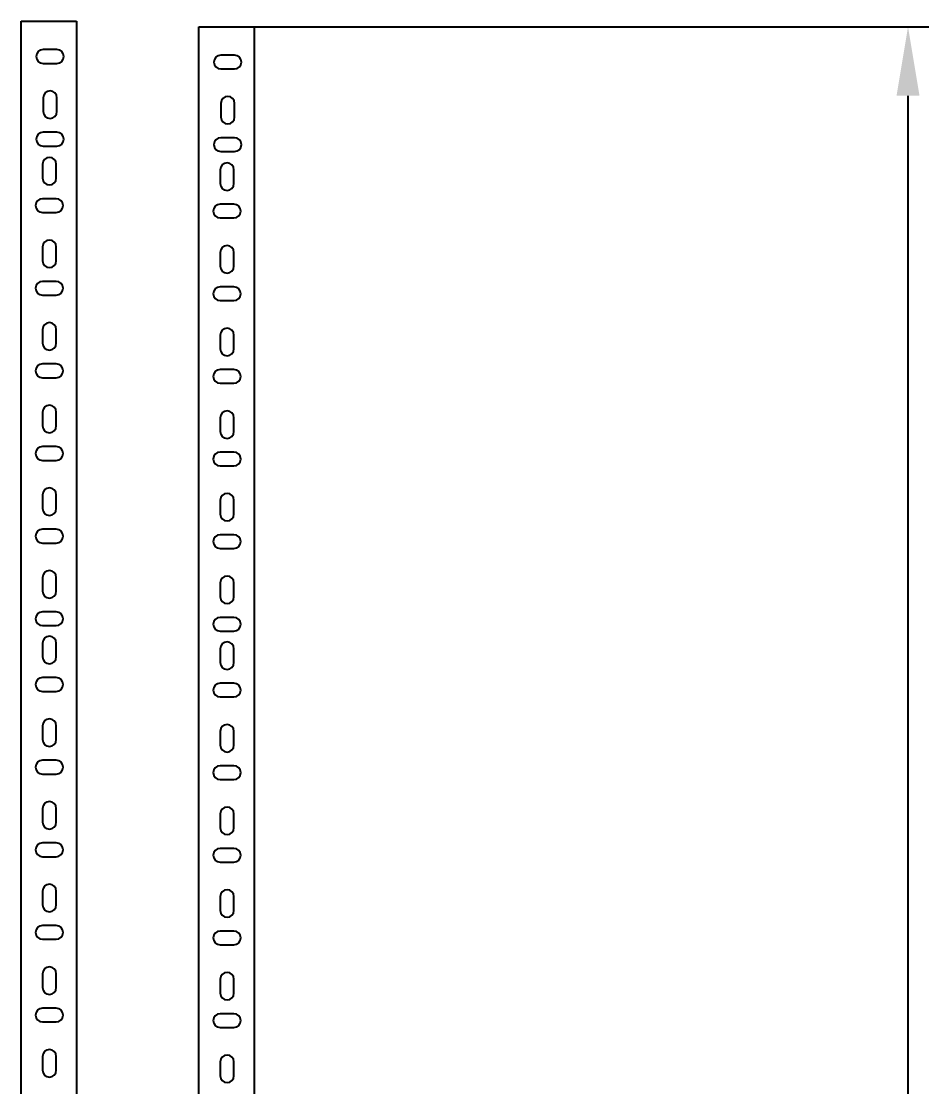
# Model space of a CAD drawing. Header units: millimetres. Extents: x 6614975 to 6624097, y 8742145 to 8746891.
# Drawn here: x 6615652.5 to 6615718.4, y 8746139.1 to 8746216.4 of the extents above; entities that cross this region are included whole.
import ezdxf

# ---------------------------------------------------------------- set-up
doc = ezdxf.new("R2010")
doc.units = ezdxf.units.MM
doc.styles.get("Standard").update_dxf_attribs({"font": 'arial.ttf'})
doc.dimstyles.new('ISO-25', dxfattribs={"dimtxt": 8, "dimasz": 5, "dimexe": 1.5, "dimexo": 0.625, "dimtad": 1, "dimtxsty": 'Standard', "dimcen": 2.5, "dimclrd": 1, "dimclre": 1, "dimclrt": 143, "dimadec": 0, "dimazin": 0, "dimtfac": 1, "dimtmove": 0, "dimatfit": 3, "dimfxl": 1, "dimarcsym": 0})

# ---------------------------------------------------------------- blocks, each defined once
blk = doc.blocks.new('*D255')
at = {"color": 1, "lineweight": -2, "transparency": 16777216}
for p, q in [((6615665.984, 8746216.014), (6615718.356, 8746216.014)), ((6615665.984, 8745916.014), (6615718.356, 8745916.014))]:
    blk.add_line(p, q, dxfattribs=at)
at = {"color": 1, "linetype": 'Continuous', "lineweight": -2, "transparency": 16777216}
blk.add_line((6615716.856, 8745921.014), (6615716.856, 8746211.014), dxfattribs=at)
at = {"color": 1, "transparency": 16777216}
for points in [[(6615716.023, 8746211.014), (6615717.689, 8746211.014), (6615716.856, 8746216.014)], [(6615716.023, 8745921.014), (6615717.689, 8745921.014), (6615716.856, 8745916.014)]]:
    blk.add_solid(points, dxfattribs=at)
at = {"layer": 'Defpoints', "color": 0, "transparency": 16777216}
for p in [(6615665.359, 8746216.014), (6615716.856, 8746216.014), (6615665.359, 8745916.014)]:
    blk.add_point(p, dxfattribs=at)
at = {"color": 143, "transparency": 16777216, "insert": (6615712.144, 8746066.014), "char_height": 8, "attachment_point": 5, "rotation": 90}
blk.add_mtext('300', dxfattribs=at)

msp = doc.modelspace()

# ---------------------------------------------------------------- linework, layer by layer
at = {"color": 7, "true_color": 0xffffff}
for p, q in [((6615652.456, 8745916.414), (6615652.456, 8746216.414)), ((6615652.456, 8746216.414), (6615656.456, 8746216.414)), ((6615656.456, 8746216.414), (6615656.456, 8745916.414)), ((6615656.456, 8746216.414), (6615656.456, 8745916.414)), ((6615656.456, 8746216.414), (6615656.456, 8745916.414)), ((6615656.456, 8746216.414), (6615656.456, 8745916.414)), ((6615656.456, 8746216.414), (6615656.456, 8745916.414)), ((6615656.456, 8746216.414), (6615656.456, 8745916.414)), ((6615665.359, 8745916.014), (6615665.359, 8746216.014)), ((6615665.359, 8746216.014), (6615669.359, 8746216.014)), ((6615669.359, 8746216.014), (6615669.359, 8745916.014)), ((6615669.359, 8746216.014), (6615669.359, 8745916.014)), ((6615669.359, 8746216.014), (6615669.359, 8745916.014)), ((6615669.359, 8746216.014), (6615669.359, 8745916.014)), ((6615669.359, 8746216.014), (6615669.359, 8745916.014)), ((6615669.359, 8746216.014), (6615669.359, 8745916.014))]:
    msp.add_line(p, q, dxfattribs=at)
for points in [[(6615654.046, 8746214.358, 1), (6615654.046, 8746213.358), (6615655.046, 8746213.358, 1), (6615655.046, 8746214.358)], [(6615654.046, 8746214.358, 1), (6615654.046, 8746213.358), (6615655.046, 8746213.358, 1), (6615655.046, 8746214.358)], [(6615654.046, 8746214.358, 1), (6615654.046, 8746213.358), (6615655.046, 8746213.358, 1), (6615655.046, 8746214.358)], [(6615654.046, 8746214.358, 1), (6615654.046, 8746213.358), (6615655.046, 8746213.358, 1), (6615655.046, 8746214.358)], [(6615654.046, 8746214.358, 1), (6615654.046, 8746213.358), (6615655.046, 8746213.358, 1), (6615655.046, 8746214.358)], [(6615654.046, 8746214.358, 1), (6615654.046, 8746213.358), (6615655.046, 8746213.358, 1), (6615655.046, 8746214.358)], [(6615666.949, 8746213.958, 1), (6615666.949, 8746212.958), (6615667.949, 8746212.958, 1), (6615667.949, 8746213.958)], [(6615666.949, 8746213.958, 1), (6615666.949, 8746212.958), (6615667.949, 8746212.958, 1), (6615667.949, 8746213.958)], [(6615666.949, 8746213.958, 1), (6615666.949, 8746212.958), (6615667.949, 8746212.958, 1), (6615667.949, 8746213.958)], [(6615666.949, 8746213.958, 1), (6615666.949, 8746212.958), (6615667.949, 8746212.958, 1), (6615667.949, 8746213.958)], [(6615666.949, 8746213.958, 1), (6615666.949, 8746212.958), (6615667.949, 8746212.958, 1), (6615667.949, 8746213.958)], [(6615666.949, 8746213.958, 1), (6615666.949, 8746212.958), (6615667.949, 8746212.958, 1), (6615667.949, 8746213.958)], [(6615654.046, 8746209.858, 1), (6615655.046, 8746209.858), (6615655.046, 8746210.858, 1), (6615654.046, 8746210.858)], [(6615654.046, 8746209.858, 1), (6615655.046, 8746209.858), (6615655.046, 8746210.858, 1), (6615654.046, 8746210.858)], [(6615654.046, 8746209.858, 1), (6615655.046, 8746209.858), (6615655.046, 8746210.858, 1), (6615654.046, 8746210.858)], [(6615654.046, 8746209.858, 1), (6615655.046, 8746209.858), (6615655.046, 8746210.858, 1), (6615654.046, 8746210.858)], [(6615654.046, 8746209.858, 1), (6615655.046, 8746209.858), (6615655.046, 8746210.858, 1), (6615654.046, 8746210.858)], [(6615654.046, 8746209.858, 1), (6615655.046, 8746209.858), (6615655.046, 8746210.858, 1), (6615654.046, 8746210.858)], [(6615666.949, 8746209.458, 1), (6615667.949, 8746209.458), (6615667.949, 8746210.458, 1), (6615666.949, 8746210.458)], [(6615666.949, 8746209.458, 1), (6615667.949, 8746209.458), (6615667.949, 8746210.458, 1), (6615666.949, 8746210.458)], [(6615666.949, 8746209.458, 1), (6615667.949, 8746209.458), (6615667.949, 8746210.458, 1), (6615666.949, 8746210.458)], [(6615666.949, 8746209.458, 1), (6615667.949, 8746209.458), (6615667.949, 8746210.458, 1), (6615666.949, 8746210.458)], [(6615666.949, 8746209.458, 1), (6615667.949, 8746209.458), (6615667.949, 8746210.458, 1), (6615666.949, 8746210.458)], [(6615666.949, 8746209.458, 1), (6615667.949, 8746209.458), (6615667.949, 8746210.458, 1), (6615666.949, 8746210.458)], [(6615654.046, 8746208.358, 1), (6615654.046, 8746207.358), (6615655.046, 8746207.358, 1), (6615655.046, 8746208.358)], [(6615654.046, 8746208.358, 1), (6615654.046, 8746207.358), (6615655.046, 8746207.358, 1), (6615655.046, 8746208.358)], [(6615654.046, 8746208.358, 1), (6615654.046, 8746207.358), (6615655.046, 8746207.358, 1), (6615655.046, 8746208.358)], [(6615654.046, 8746208.358, 1), (6615654.046, 8746207.358), (6615655.046, 8746207.358, 1), (6615655.046, 8746208.358)], [(6615654.046, 8746208.358, 1), (6615654.046, 8746207.358), (6615655.046, 8746207.358, 1), (6615655.046, 8746208.358)], [(6615654.046, 8746208.358, 1), (6615654.046, 8746207.358), (6615655.046, 8746207.358, 1), (6615655.046, 8746208.358)], [(6615666.949, 8746207.958, 1), (6615666.949, 8746206.958), (6615667.949, 8746206.958, 1), (6615667.949, 8746207.958)], [(6615666.949, 8746207.958, 1), (6615666.949, 8746206.958), (6615667.949, 8746206.958, 1), (6615667.949, 8746207.958)], [(6615666.949, 8746207.958, 1), (6615666.949, 8746206.958), (6615667.949, 8746206.958, 1), (6615667.949, 8746207.958)], [(6615666.949, 8746207.958, 1), (6615666.949, 8746206.958), (6615667.949, 8746206.958, 1), (6615667.949, 8746207.958)], [(6615666.949, 8746207.958, 1), (6615666.949, 8746206.958), (6615667.949, 8746206.958, 1), (6615667.949, 8746207.958)], [(6615666.949, 8746207.958, 1), (6615666.949, 8746206.958), (6615667.949, 8746206.958, 1), (6615667.949, 8746207.958)], [(6615653.993, 8746205.034, 1), (6615654.993, 8746205.034), (6615654.993, 8746206.034, 1), (6615653.993, 8746206.034)], [(6615653.993, 8746205.034, 1), (6615654.993, 8746205.034), (6615654.993, 8746206.034, 1), (6615653.993, 8746206.034)], [(6615653.993, 8746205.034, 1), (6615654.993, 8746205.034), (6615654.993, 8746206.034, 1), (6615653.993, 8746206.034)], [(6615653.993, 8746205.034, 1), (6615654.993, 8746205.034), (6615654.993, 8746206.034, 1), (6615653.993, 8746206.034)], [(6615653.993, 8746205.034, 1), (6615654.993, 8746205.034), (6615654.993, 8746206.034, 1), (6615653.993, 8746206.034)], [(6615653.993, 8746205.034, 1), (6615654.993, 8746205.034), (6615654.993, 8746206.034, 1), (6615653.993, 8746206.034)], [(6615666.896, 8746204.634, 1), (6615667.896, 8746204.634), (6615667.896, 8746205.634, 1), (6615666.896, 8746205.634)], [(6615666.896, 8746204.634, 1), (6615667.896, 8746204.634), (6615667.896, 8746205.634, 1), (6615666.896, 8746205.634)], [(6615666.896, 8746204.634, 1), (6615667.896, 8746204.634), (6615667.896, 8746205.634, 1), (6615666.896, 8746205.634)], [(6615666.896, 8746204.634, 1), (6615667.896, 8746204.634), (6615667.896, 8746205.634, 1), (6615666.896, 8746205.634)], [(6615666.896, 8746204.634, 1), (6615667.896, 8746204.634), (6615667.896, 8746205.634, 1), (6615666.896, 8746205.634)], [(6615666.896, 8746204.634, 1), (6615667.896, 8746204.634), (6615667.896, 8746205.634, 1), (6615666.896, 8746205.634)], [(6615653.993, 8746203.534, 1), (6615653.993, 8746202.534), (6615654.993, 8746202.534, 1), (6615654.993, 8746203.534)], [(6615653.993, 8746203.534, 1), (6615653.993, 8746202.534), (6615654.993, 8746202.534, 1), (6615654.993, 8746203.534)], [(6615653.993, 8746203.534, 1), (6615653.993, 8746202.534), (6615654.993, 8746202.534, 1), (6615654.993, 8746203.534)], [(6615653.993, 8746203.534, 1), (6615653.993, 8746202.534), (6615654.993, 8746202.534, 1), (6615654.993, 8746203.534)], [(6615653.993, 8746203.534, 1), (6615653.993, 8746202.534), (6615654.993, 8746202.534, 1), (6615654.993, 8746203.534)], [(6615653.993, 8746203.534, 1), (6615653.993, 8746202.534), (6615654.993, 8746202.534, 1), (6615654.993, 8746203.534)], [(6615666.896, 8746203.134, 1), (6615666.896, 8746202.134), (6615667.896, 8746202.134, 1), (6615667.896, 8746203.134)], [(6615666.896, 8746203.134, 1), (6615666.896, 8746202.134), (6615667.896, 8746202.134, 1), (6615667.896, 8746203.134)], [(6615666.896, 8746203.134, 1), (6615666.896, 8746202.134), (6615667.896, 8746202.134, 1), (6615667.896, 8746203.134)], [(6615666.896, 8746203.134, 1), (6615666.896, 8746202.134), (6615667.896, 8746202.134, 1), (6615667.896, 8746203.134)], [(6615666.896, 8746203.134, 1), (6615666.896, 8746202.134), (6615667.896, 8746202.134, 1), (6615667.896, 8746203.134)], [(6615666.896, 8746203.134, 1), (6615666.896, 8746202.134), (6615667.896, 8746202.134, 1), (6615667.896, 8746203.134)], [(6615653.993, 8746199.034, 1), (6615654.993, 8746199.034), (6615654.993, 8746200.034, 1), (6615653.993, 8746200.034)], [(6615653.993, 8746199.034, 1), (6615654.993, 8746199.034), (6615654.993, 8746200.034, 1), (6615653.993, 8746200.034)], [(6615653.993, 8746199.034, 1), (6615654.993, 8746199.034), (6615654.993, 8746200.034, 1), (6615653.993, 8746200.034)], [(6615653.993, 8746199.034, 1), (6615654.993, 8746199.034), (6615654.993, 8746200.034, 1), (6615653.993, 8746200.034)], [(6615653.993, 8746199.034, 1), (6615654.993, 8746199.034), (6615654.993, 8746200.034, 1), (6615653.993, 8746200.034)], [(6615653.993, 8746199.034, 1), (6615654.993, 8746199.034), (6615654.993, 8746200.034, 1), (6615653.993, 8746200.034)], [(6615666.896, 8746198.634, 1), (6615667.896, 8746198.634), (6615667.896, 8746199.634, 1), (6615666.896, 8746199.634)], [(6615666.896, 8746198.634, 1), (6615667.896, 8746198.634), (6615667.896, 8746199.634, 1), (6615666.896, 8746199.634)], [(6615666.896, 8746198.634, 1), (6615667.896, 8746198.634), (6615667.896, 8746199.634, 1), (6615666.896, 8746199.634)], [(6615666.896, 8746198.634, 1), (6615667.896, 8746198.634), (6615667.896, 8746199.634, 1), (6615666.896, 8746199.634)], [(6615666.896, 8746198.634, 1), (6615667.896, 8746198.634), (6615667.896, 8746199.634, 1), (6615666.896, 8746199.634)], [(6615666.896, 8746198.634, 1), (6615667.896, 8746198.634), (6615667.896, 8746199.634, 1), (6615666.896, 8746199.634)], [(6615653.993, 8746197.534, 1), (6615653.993, 8746196.534), (6615654.993, 8746196.534, 1), (6615654.993, 8746197.534)], [(6615653.993, 8746197.534, 1), (6615653.993, 8746196.534), (6615654.993, 8746196.534, 1), (6615654.993, 8746197.534)], [(6615653.993, 8746197.534, 1), (6615653.993, 8746196.534), (6615654.993, 8746196.534, 1), (6615654.993, 8746197.534)], [(6615653.993, 8746197.534, 1), (6615653.993, 8746196.534), (6615654.993, 8746196.534, 1), (6615654.993, 8746197.534)], [(6615653.993, 8746197.534, 1), (6615653.993, 8746196.534), (6615654.993, 8746196.534, 1), (6615654.993, 8746197.534)], [(6615653.993, 8746197.534, 1), (6615653.993, 8746196.534), (6615654.993, 8746196.534, 1), (6615654.993, 8746197.534)], [(6615666.896, 8746197.134, 1), (6615666.896, 8746196.134), (6615667.896, 8746196.134, 1), (6615667.896, 8746197.134)], [(6615666.896, 8746197.134, 1), (6615666.896, 8746196.134), (6615667.896, 8746196.134, 1), (6615667.896, 8746197.134)], [(6615666.896, 8746197.134, 1), (6615666.896, 8746196.134), (6615667.896, 8746196.134, 1), (6615667.896, 8746197.134)], [(6615666.896, 8746197.134, 1), (6615666.896, 8746196.134), (6615667.896, 8746196.134, 1), (6615667.896, 8746197.134)], [(6615666.896, 8746197.134, 1), (6615666.896, 8746196.134), (6615667.896, 8746196.134, 1), (6615667.896, 8746197.134)], [(6615666.896, 8746197.134, 1), (6615666.896, 8746196.134), (6615667.896, 8746196.134, 1), (6615667.896, 8746197.134)], [(6615653.993, 8746193.034, 1), (6615654.993, 8746193.034), (6615654.993, 8746194.034, 1), (6615653.993, 8746194.034)], [(6615653.993, 8746193.034, 1), (6615654.993, 8746193.034), (6615654.993, 8746194.034, 1), (6615653.993, 8746194.034)], [(6615653.993, 8746193.034, 1), (6615654.993, 8746193.034), (6615654.993, 8746194.034, 1), (6615653.993, 8746194.034)], [(6615653.993, 8746193.034, 1), (6615654.993, 8746193.034), (6615654.993, 8746194.034, 1), (6615653.993, 8746194.034)], [(6615653.993, 8746193.034, 1), (6615654.993, 8746193.034), (6615654.993, 8746194.034, 1), (6615653.993, 8746194.034)], [(6615653.993, 8746193.034, 1), (6615654.993, 8746193.034), (6615654.993, 8746194.034, 1), (6615653.993, 8746194.034)], [(6615666.896, 8746192.634, 1), (6615667.896, 8746192.634), (6615667.896, 8746193.634, 1), (6615666.896, 8746193.634)], [(6615666.896, 8746192.634, 1), (6615667.896, 8746192.634), (6615667.896, 8746193.634, 1), (6615666.896, 8746193.634)], [(6615666.896, 8746192.634, 1), (6615667.896, 8746192.634), (6615667.896, 8746193.634, 1), (6615666.896, 8746193.634)], [(6615666.896, 8746192.634, 1), (6615667.896, 8746192.634), (6615667.896, 8746193.634, 1), (6615666.896, 8746193.634)], [(6615666.896, 8746192.634, 1), (6615667.896, 8746192.634), (6615667.896, 8746193.634, 1), (6615666.896, 8746193.634)], [(6615666.896, 8746192.634, 1), (6615667.896, 8746192.634), (6615667.896, 8746193.634, 1), (6615666.896, 8746193.634)], [(6615653.993, 8746191.534, 1), (6615653.993, 8746190.534), (6615654.993, 8746190.534, 1), (6615654.993, 8746191.534)], [(6615653.993, 8746191.534, 1), (6615653.993, 8746190.534), (6615654.993, 8746190.534, 1), (6615654.993, 8746191.534)], [(6615653.993, 8746191.534, 1), (6615653.993, 8746190.534), (6615654.993, 8746190.534, 1), (6615654.993, 8746191.534)], [(6615653.993, 8746191.534, 1), (6615653.993, 8746190.534), (6615654.993, 8746190.534, 1), (6615654.993, 8746191.534)], [(6615653.993, 8746191.534, 1), (6615653.993, 8746190.534), (6615654.993, 8746190.534, 1), (6615654.993, 8746191.534)], [(6615653.993, 8746191.534, 1), (6615653.993, 8746190.534), (6615654.993, 8746190.534, 1), (6615654.993, 8746191.534)], [(6615666.896, 8746191.134, 1), (6615666.896, 8746190.134), (6615667.896, 8746190.134, 1), (6615667.896, 8746191.134)], [(6615666.896, 8746191.134, 1), (6615666.896, 8746190.134), (6615667.896, 8746190.134, 1), (6615667.896, 8746191.134)], [(6615666.896, 8746191.134, 1), (6615666.896, 8746190.134), (6615667.896, 8746190.134, 1), (6615667.896, 8746191.134)], [(6615666.896, 8746191.134, 1), (6615666.896, 8746190.134), (6615667.896, 8746190.134, 1), (6615667.896, 8746191.134)], [(6615666.896, 8746191.134, 1), (6615666.896, 8746190.134), (6615667.896, 8746190.134, 1), (6615667.896, 8746191.134)], [(6615666.896, 8746191.134, 1), (6615666.896, 8746190.134), (6615667.896, 8746190.134, 1), (6615667.896, 8746191.134)], [(6615653.993, 8746187.034, 1), (6615654.993, 8746187.034), (6615654.993, 8746188.034, 1), (6615653.993, 8746188.034)], [(6615653.993, 8746187.034, 1), (6615654.993, 8746187.034), (6615654.993, 8746188.034, 1), (6615653.993, 8746188.034)], [(6615653.993, 8746187.034, 1), (6615654.993, 8746187.034), (6615654.993, 8746188.034, 1), (6615653.993, 8746188.034)], [(6615653.993, 8746187.034, 1), (6615654.993, 8746187.034), (6615654.993, 8746188.034, 1), (6615653.993, 8746188.034)], [(6615653.993, 8746187.034, 1), (6615654.993, 8746187.034), (6615654.993, 8746188.034, 1), (6615653.993, 8746188.034)], [(6615653.993, 8746187.034, 1), (6615654.993, 8746187.034), (6615654.993, 8746188.034, 1), (6615653.993, 8746188.034)], [(6615666.896, 8746186.634, 1), (6615667.896, 8746186.634), (6615667.896, 8746187.634, 1), (6615666.896, 8746187.634)], [(6615666.896, 8746186.634, 1), (6615667.896, 8746186.634), (6615667.896, 8746187.634, 1), (6615666.896, 8746187.634)], [(6615666.896, 8746186.634, 1), (6615667.896, 8746186.634), (6615667.896, 8746187.634, 1), (6615666.896, 8746187.634)], [(6615666.896, 8746186.634, 1), (6615667.896, 8746186.634), (6615667.896, 8746187.634, 1), (6615666.896, 8746187.634)], [(6615666.896, 8746186.634, 1), (6615667.896, 8746186.634), (6615667.896, 8746187.634, 1), (6615666.896, 8746187.634)], [(6615666.896, 8746186.634, 1), (6615667.896, 8746186.634), (6615667.896, 8746187.634, 1), (6615666.896, 8746187.634)], [(6615653.993, 8746185.534, 1), (6615653.993, 8746184.534), (6615654.993, 8746184.534, 1), (6615654.993, 8746185.534)], [(6615653.993, 8746185.534, 1), (6615653.993, 8746184.534), (6615654.993, 8746184.534, 1), (6615654.993, 8746185.534)], [(6615653.993, 8746185.534, 1), (6615653.993, 8746184.534), (6615654.993, 8746184.534, 1), (6615654.993, 8746185.534)], [(6615653.993, 8746185.534, 1), (6615653.993, 8746184.534), (6615654.993, 8746184.534, 1), (6615654.993, 8746185.534)], [(6615653.993, 8746185.534, 1), (6615653.993, 8746184.534), (6615654.993, 8746184.534, 1), (6615654.993, 8746185.534)], [(6615653.993, 8746185.534, 1), (6615653.993, 8746184.534), (6615654.993, 8746184.534, 1), (6615654.993, 8746185.534)], [(6615666.896, 8746185.134, 1), (6615666.896, 8746184.134), (6615667.896, 8746184.134, 1), (6615667.896, 8746185.134)], [(6615666.896, 8746185.134, 1), (6615666.896, 8746184.134), (6615667.896, 8746184.134, 1), (6615667.896, 8746185.134)], [(6615666.896, 8746185.134, 1), (6615666.896, 8746184.134), (6615667.896, 8746184.134, 1), (6615667.896, 8746185.134)], [(6615666.896, 8746185.134, 1), (6615666.896, 8746184.134), (6615667.896, 8746184.134, 1), (6615667.896, 8746185.134)], [(6615666.896, 8746185.134, 1), (6615666.896, 8746184.134), (6615667.896, 8746184.134, 1), (6615667.896, 8746185.134)], [(6615666.896, 8746185.134, 1), (6615666.896, 8746184.134), (6615667.896, 8746184.134, 1), (6615667.896, 8746185.134)], [(6615653.993, 8746181.034, 1), (6615654.993, 8746181.034), (6615654.993, 8746182.034, 1), (6615653.993, 8746182.034)], [(6615653.993, 8746181.034, 1), (6615654.993, 8746181.034), (6615654.993, 8746182.034, 1), (6615653.993, 8746182.034)], [(6615653.993, 8746181.034, 1), (6615654.993, 8746181.034), (6615654.993, 8746182.034, 1), (6615653.993, 8746182.034)], [(6615653.993, 8746181.034, 1), (6615654.993, 8746181.034), (6615654.993, 8746182.034, 1), (6615653.993, 8746182.034)], [(6615653.993, 8746181.034, 1), (6615654.993, 8746181.034), (6615654.993, 8746182.034, 1), (6615653.993, 8746182.034)], [(6615653.993, 8746181.034, 1), (6615654.993, 8746181.034), (6615654.993, 8746182.034, 1), (6615653.993, 8746182.034)], [(6615666.896, 8746180.634, 1), (6615667.896, 8746180.634), (6615667.896, 8746181.634, 1), (6615666.896, 8746181.634)], [(6615666.896, 8746180.634, 1), (6615667.896, 8746180.634), (6615667.896, 8746181.634, 1), (6615666.896, 8746181.634)], [(6615666.896, 8746180.634, 1), (6615667.896, 8746180.634), (6615667.896, 8746181.634, 1), (6615666.896, 8746181.634)], [(6615666.896, 8746180.634, 1), (6615667.896, 8746180.634), (6615667.896, 8746181.634, 1), (6615666.896, 8746181.634)], [(6615666.896, 8746180.634, 1), (6615667.896, 8746180.634), (6615667.896, 8746181.634, 1), (6615666.896, 8746181.634)], [(6615666.896, 8746180.634, 1), (6615667.896, 8746180.634), (6615667.896, 8746181.634, 1), (6615666.896, 8746181.634)], [(6615653.993, 8746179.534, 1), (6615653.993, 8746178.534), (6615654.993, 8746178.534, 1), (6615654.993, 8746179.534)], [(6615653.993, 8746179.534, 1), (6615653.993, 8746178.534), (6615654.993, 8746178.534, 1), (6615654.993, 8746179.534)], [(6615653.993, 8746179.534, 1), (6615653.993, 8746178.534), (6615654.993, 8746178.534, 1), (6615654.993, 8746179.534)], [(6615653.993, 8746179.534, 1), (6615653.993, 8746178.534), (6615654.993, 8746178.534, 1), (6615654.993, 8746179.534)], [(6615653.993, 8746179.534, 1), (6615653.993, 8746178.534), (6615654.993, 8746178.534, 1), (6615654.993, 8746179.534)], [(6615653.993, 8746179.534, 1), (6615653.993, 8746178.534), (6615654.993, 8746178.534, 1), (6615654.993, 8746179.534)], [(6615666.896, 8746179.134, 1), (6615666.896, 8746178.134), (6615667.896, 8746178.134, 1), (6615667.896, 8746179.134)], [(6615666.896, 8746179.134, 1), (6615666.896, 8746178.134), (6615667.896, 8746178.134, 1), (6615667.896, 8746179.134)], [(6615666.896, 8746179.134, 1), (6615666.896, 8746178.134), (6615667.896, 8746178.134, 1), (6615667.896, 8746179.134)], [(6615666.896, 8746179.134, 1), (6615666.896, 8746178.134), (6615667.896, 8746178.134, 1), (6615667.896, 8746179.134)], [(6615666.896, 8746179.134, 1), (6615666.896, 8746178.134), (6615667.896, 8746178.134, 1), (6615667.896, 8746179.134)], [(6615666.896, 8746179.134, 1), (6615666.896, 8746178.134), (6615667.896, 8746178.134, 1), (6615667.896, 8746179.134)], [(6615653.993, 8746175.034, 1), (6615654.993, 8746175.034), (6615654.993, 8746176.034, 1), (6615653.993, 8746176.034)], [(6615653.993, 8746175.034, 1), (6615654.993, 8746175.034), (6615654.993, 8746176.034, 1), (6615653.993, 8746176.034)], [(6615653.993, 8746175.034, 1), (6615654.993, 8746175.034), (6615654.993, 8746176.034, 1), (6615653.993, 8746176.034)], [(6615653.993, 8746175.034, 1), (6615654.993, 8746175.034), (6615654.993, 8746176.034, 1), (6615653.993, 8746176.034)], [(6615653.993, 8746175.034, 1), (6615654.993, 8746175.034), (6615654.993, 8746176.034, 1), (6615653.993, 8746176.034)], [(6615653.993, 8746175.034, 1), (6615654.993, 8746175.034), (6615654.993, 8746176.034, 1), (6615653.993, 8746176.034)], [(6615666.896, 8746174.634, 1), (6615667.896, 8746174.634), (6615667.896, 8746175.634, 1), (6615666.896, 8746175.634)], [(6615666.896, 8746174.634, 1), (6615667.896, 8746174.634), (6615667.896, 8746175.634, 1), (6615666.896, 8746175.634)], [(6615666.896, 8746174.634, 1), (6615667.896, 8746174.634), (6615667.896, 8746175.634, 1), (6615666.896, 8746175.634)], [(6615666.896, 8746174.634, 1), (6615667.896, 8746174.634), (6615667.896, 8746175.634, 1), (6615666.896, 8746175.634)], [(6615666.896, 8746174.634, 1), (6615667.896, 8746174.634), (6615667.896, 8746175.634, 1), (6615666.896, 8746175.634)], [(6615666.896, 8746174.634, 1), (6615667.896, 8746174.634), (6615667.896, 8746175.634, 1), (6615666.896, 8746175.634)], [(6615653.993, 8746173.534, 1), (6615653.993, 8746172.534), (6615654.993, 8746172.534, 1), (6615654.993, 8746173.534)], [(6615653.993, 8746173.534, 1), (6615653.993, 8746172.534), (6615654.993, 8746172.534, 1), (6615654.993, 8746173.534)], [(6615653.993, 8746173.534, 1), (6615653.993, 8746172.534), (6615654.993, 8746172.534, 1), (6615654.993, 8746173.534)], [(6615653.993, 8746173.534, 1), (6615653.993, 8746172.534), (6615654.993, 8746172.534, 1), (6615654.993, 8746173.534)], [(6615653.993, 8746173.534, 1), (6615653.993, 8746172.534), (6615654.993, 8746172.534, 1), (6615654.993, 8746173.534)], [(6615653.993, 8746173.534, 1), (6615653.993, 8746172.534), (6615654.993, 8746172.534, 1), (6615654.993, 8746173.534)], [(6615666.896, 8746173.134, 1), (6615666.896, 8746172.134), (6615667.896, 8746172.134, 1), (6615667.896, 8746173.134)], [(6615666.896, 8746173.134, 1), (6615666.896, 8746172.134), (6615667.896, 8746172.134, 1), (6615667.896, 8746173.134)], [(6615666.896, 8746173.134, 1), (6615666.896, 8746172.134), (6615667.896, 8746172.134, 1), (6615667.896, 8746173.134)], [(6615666.896, 8746173.134, 1), (6615666.896, 8746172.134), (6615667.896, 8746172.134, 1), (6615667.896, 8746173.134)], [(6615666.896, 8746173.134, 1), (6615666.896, 8746172.134), (6615667.896, 8746172.134, 1), (6615667.896, 8746173.134)], [(6615666.896, 8746173.134, 1), (6615666.896, 8746172.134), (6615667.896, 8746172.134, 1), (6615667.896, 8746173.134)], [(6615653.996, 8746170.261, 1), (6615654.996, 8746170.261), (6615654.996, 8746171.261, 1), (6615653.996, 8746171.261)], [(6615653.996, 8746170.261, 1), (6615654.996, 8746170.261), (6615654.996, 8746171.261, 1), (6615653.996, 8746171.261)], [(6615653.996, 8746170.261, 1), (6615654.996, 8746170.261), (6615654.996, 8746171.261, 1), (6615653.996, 8746171.261)], [(6615653.996, 8746170.261, 1), (6615654.996, 8746170.261), (6615654.996, 8746171.261, 1), (6615653.996, 8746171.261)], [(6615653.996, 8746170.261, 1), (6615654.996, 8746170.261), (6615654.996, 8746171.261, 1), (6615653.996, 8746171.261)], [(6615653.996, 8746170.261, 1), (6615654.996, 8746170.261), (6615654.996, 8746171.261, 1), (6615653.996, 8746171.261)], [(6615666.899, 8746169.861, 1), (6615667.899, 8746169.861), (6615667.899, 8746170.861, 1), (6615666.899, 8746170.861)], [(6615666.899, 8746169.861, 1), (6615667.899, 8746169.861), (6615667.899, 8746170.861, 1), (6615666.899, 8746170.861)], [(6615666.899, 8746169.861, 1), (6615667.899, 8746169.861), (6615667.899, 8746170.861, 1), (6615666.899, 8746170.861)], [(6615666.899, 8746169.861, 1), (6615667.899, 8746169.861), (6615667.899, 8746170.861, 1), (6615666.899, 8746170.861)], [(6615666.899, 8746169.861, 1), (6615667.899, 8746169.861), (6615667.899, 8746170.861, 1), (6615666.899, 8746170.861)], [(6615666.899, 8746169.861, 1), (6615667.899, 8746169.861), (6615667.899, 8746170.861, 1), (6615666.899, 8746170.861)], [(6615653.996, 8746168.761, 1), (6615653.996, 8746167.761), (6615654.996, 8746167.761, 1), (6615654.996, 8746168.761)], [(6615653.996, 8746168.761, 1), (6615653.996, 8746167.761), (6615654.996, 8746167.761, 1), (6615654.996, 8746168.761)], [(6615653.996, 8746168.761, 1), (6615653.996, 8746167.761), (6615654.996, 8746167.761, 1), (6615654.996, 8746168.761)], [(6615653.996, 8746168.761, 1), (6615653.996, 8746167.761), (6615654.996, 8746167.761, 1), (6615654.996, 8746168.761)], [(6615653.996, 8746168.761, 1), (6615653.996, 8746167.761), (6615654.996, 8746167.761, 1), (6615654.996, 8746168.761)], [(6615653.996, 8746168.761, 1), (6615653.996, 8746167.761), (6615654.996, 8746167.761, 1), (6615654.996, 8746168.761)], [(6615666.899, 8746168.361, 1), (6615666.899, 8746167.361), (6615667.899, 8746167.361, 1), (6615667.899, 8746168.361)], [(6615666.899, 8746168.361, 1), (6615666.899, 8746167.361), (6615667.899, 8746167.361, 1), (6615667.899, 8746168.361)], [(6615666.899, 8746168.361, 1), (6615666.899, 8746167.361), (6615667.899, 8746167.361, 1), (6615667.899, 8746168.361)], [(6615666.899, 8746168.361, 1), (6615666.899, 8746167.361), (6615667.899, 8746167.361, 1), (6615667.899, 8746168.361)], [(6615666.899, 8746168.361, 1), (6615666.899, 8746167.361), (6615667.899, 8746167.361, 1), (6615667.899, 8746168.361)], [(6615666.899, 8746168.361, 1), (6615666.899, 8746167.361), (6615667.899, 8746167.361, 1), (6615667.899, 8746168.361)], [(6615653.996, 8746164.261, 1), (6615654.996, 8746164.261), (6615654.996, 8746165.261, 1), (6615653.996, 8746165.261)], [(6615653.996, 8746164.261, 1), (6615654.996, 8746164.261), (6615654.996, 8746165.261, 1), (6615653.996, 8746165.261)], [(6615653.996, 8746164.261, 1), (6615654.996, 8746164.261), (6615654.996, 8746165.261, 1), (6615653.996, 8746165.261)], [(6615653.996, 8746164.261, 1), (6615654.996, 8746164.261), (6615654.996, 8746165.261, 1), (6615653.996, 8746165.261)], [(6615653.996, 8746164.261, 1), (6615654.996, 8746164.261), (6615654.996, 8746165.261, 1), (6615653.996, 8746165.261)], [(6615653.996, 8746164.261, 1), (6615654.996, 8746164.261), (6615654.996, 8746165.261, 1), (6615653.996, 8746165.261)], [(6615666.899, 8746163.861, 1), (6615667.899, 8746163.861), (6615667.899, 8746164.861, 1), (6615666.899, 8746164.861)], [(6615666.899, 8746163.861, 1), (6615667.899, 8746163.861), (6615667.899, 8746164.861, 1), (6615666.899, 8746164.861)], [(6615666.899, 8746163.861, 1), (6615667.899, 8746163.861), (6615667.899, 8746164.861, 1), (6615666.899, 8746164.861)], [(6615666.899, 8746163.861, 1), (6615667.899, 8746163.861), (6615667.899, 8746164.861, 1), (6615666.899, 8746164.861)], [(6615666.899, 8746163.861, 1), (6615667.899, 8746163.861), (6615667.899, 8746164.861, 1), (6615666.899, 8746164.861)], [(6615666.899, 8746163.861, 1), (6615667.899, 8746163.861), (6615667.899, 8746164.861, 1), (6615666.899, 8746164.861)], [(6615653.996, 8746162.761, 1), (6615653.996, 8746161.761), (6615654.996, 8746161.761, 1), (6615654.996, 8746162.761)], [(6615653.996, 8746162.761, 1), (6615653.996, 8746161.761), (6615654.996, 8746161.761, 1), (6615654.996, 8746162.761)], [(6615653.996, 8746162.761, 1), (6615653.996, 8746161.761), (6615654.996, 8746161.761, 1), (6615654.996, 8746162.761)], [(6615653.996, 8746162.761, 1), (6615653.996, 8746161.761), (6615654.996, 8746161.761, 1), (6615654.996, 8746162.761)], [(6615653.996, 8746162.761, 1), (6615653.996, 8746161.761), (6615654.996, 8746161.761, 1), (6615654.996, 8746162.761)], [(6615653.996, 8746162.761, 1), (6615653.996, 8746161.761), (6615654.996, 8746161.761, 1), (6615654.996, 8746162.761)], [(6615666.899, 8746162.361, 1), (6615666.899, 8746161.361), (6615667.899, 8746161.361, 1), (6615667.899, 8746162.361)], [(6615666.899, 8746162.361, 1), (6615666.899, 8746161.361), (6615667.899, 8746161.361, 1), (6615667.899, 8746162.361)], [(6615666.899, 8746162.361, 1), (6615666.899, 8746161.361), (6615667.899, 8746161.361, 1), (6615667.899, 8746162.361)], [(6615666.899, 8746162.361, 1), (6615666.899, 8746161.361), (6615667.899, 8746161.361, 1), (6615667.899, 8746162.361)], [(6615666.899, 8746162.361, 1), (6615666.899, 8746161.361), (6615667.899, 8746161.361, 1), (6615667.899, 8746162.361)], [(6615666.899, 8746162.361, 1), (6615666.899, 8746161.361), (6615667.899, 8746161.361, 1), (6615667.899, 8746162.361)], [(6615653.996, 8746158.261, 1), (6615654.996, 8746158.261), (6615654.996, 8746159.261, 1), (6615653.996, 8746159.261)], [(6615653.996, 8746158.261, 1), (6615654.996, 8746158.261), (6615654.996, 8746159.261, 1), (6615653.996, 8746159.261)], [(6615653.996, 8746158.261, 1), (6615654.996, 8746158.261), (6615654.996, 8746159.261, 1), (6615653.996, 8746159.261)], [(6615653.996, 8746158.261, 1), (6615654.996, 8746158.261), (6615654.996, 8746159.261, 1), (6615653.996, 8746159.261)], [(6615653.996, 8746158.261, 1), (6615654.996, 8746158.261), (6615654.996, 8746159.261, 1), (6615653.996, 8746159.261)], [(6615653.996, 8746158.261, 1), (6615654.996, 8746158.261), (6615654.996, 8746159.261, 1), (6615653.996, 8746159.261)], [(6615666.899, 8746157.861, 1), (6615667.899, 8746157.861), (6615667.899, 8746158.861, 1), (6615666.899, 8746158.861)], [(6615666.899, 8746157.861, 1), (6615667.899, 8746157.861), (6615667.899, 8746158.861, 1), (6615666.899, 8746158.861)], [(6615666.899, 8746157.861, 1), (6615667.899, 8746157.861), (6615667.899, 8746158.861, 1), (6615666.899, 8746158.861)], [(6615666.899, 8746157.861, 1), (6615667.899, 8746157.861), (6615667.899, 8746158.861, 1), (6615666.899, 8746158.861)], [(6615666.899, 8746157.861, 1), (6615667.899, 8746157.861), (6615667.899, 8746158.861, 1), (6615666.899, 8746158.861)], [(6615666.899, 8746157.861, 1), (6615667.899, 8746157.861), (6615667.899, 8746158.861, 1), (6615666.899, 8746158.861)], [(6615653.996, 8746156.761, 1), (6615653.996, 8746155.761), (6615654.996, 8746155.761, 1), (6615654.996, 8746156.761)], [(6615653.996, 8746156.761, 1), (6615653.996, 8746155.761), (6615654.996, 8746155.761, 1), (6615654.996, 8746156.761)], [(6615653.996, 8746156.761, 1), (6615653.996, 8746155.761), (6615654.996, 8746155.761, 1), (6615654.996, 8746156.761)], [(6615653.996, 8746156.761, 1), (6615653.996, 8746155.761), (6615654.996, 8746155.761, 1), (6615654.996, 8746156.761)], [(6615653.996, 8746156.761, 1), (6615653.996, 8746155.761), (6615654.996, 8746155.761, 1), (6615654.996, 8746156.761)], [(6615653.996, 8746156.761, 1), (6615653.996, 8746155.761), (6615654.996, 8746155.761, 1), (6615654.996, 8746156.761)], [(6615666.899, 8746156.361, 1), (6615666.899, 8746155.361), (6615667.899, 8746155.361, 1), (6615667.899, 8746156.361)], [(6615666.899, 8746156.361, 1), (6615666.899, 8746155.361), (6615667.899, 8746155.361, 1), (6615667.899, 8746156.361)], [(6615666.899, 8746156.361, 1), (6615666.899, 8746155.361), (6615667.899, 8746155.361, 1), (6615667.899, 8746156.361)], [(6615666.899, 8746156.361, 1), (6615666.899, 8746155.361), (6615667.899, 8746155.361, 1), (6615667.899, 8746156.361)], [(6615666.899, 8746156.361, 1), (6615666.899, 8746155.361), (6615667.899, 8746155.361, 1), (6615667.899, 8746156.361)], [(6615666.899, 8746156.361, 1), (6615666.899, 8746155.361), (6615667.899, 8746155.361, 1), (6615667.899, 8746156.361)], [(6615653.996, 8746152.261, 1), (6615654.996, 8746152.261), (6615654.996, 8746153.261, 1), (6615653.996, 8746153.261)], [(6615653.996, 8746152.261, 1), (6615654.996, 8746152.261), (6615654.996, 8746153.261, 1), (6615653.996, 8746153.261)], [(6615653.996, 8746152.261, 1), (6615654.996, 8746152.261), (6615654.996, 8746153.261, 1), (6615653.996, 8746153.261)], [(6615653.996, 8746152.261, 1), (6615654.996, 8746152.261), (6615654.996, 8746153.261, 1), (6615653.996, 8746153.261)], [(6615653.996, 8746152.261, 1), (6615654.996, 8746152.261), (6615654.996, 8746153.261, 1), (6615653.996, 8746153.261)], [(6615653.996, 8746152.261, 1), (6615654.996, 8746152.261), (6615654.996, 8746153.261, 1), (6615653.996, 8746153.261)], [(6615666.899, 8746151.861, 1), (6615667.899, 8746151.861), (6615667.899, 8746152.861, 1), (6615666.899, 8746152.861)], [(6615666.899, 8746151.861, 1), (6615667.899, 8746151.861), (6615667.899, 8746152.861, 1), (6615666.899, 8746152.861)], [(6615666.899, 8746151.861, 1), (6615667.899, 8746151.861), (6615667.899, 8746152.861, 1), (6615666.899, 8746152.861)], [(6615666.899, 8746151.861, 1), (6615667.899, 8746151.861), (6615667.899, 8746152.861, 1), (6615666.899, 8746152.861)], [(6615666.899, 8746151.861, 1), (6615667.899, 8746151.861), (6615667.899, 8746152.861, 1), (6615666.899, 8746152.861)], [(6615666.899, 8746151.861, 1), (6615667.899, 8746151.861), (6615667.899, 8746152.861, 1), (6615666.899, 8746152.861)], [(6615653.996, 8746150.761, 1), (6615653.996, 8746149.761), (6615654.996, 8746149.761, 1), (6615654.996, 8746150.761)], [(6615653.996, 8746150.761, 1), (6615653.996, 8746149.761), (6615654.996, 8746149.761, 1), (6615654.996, 8746150.761)], [(6615653.996, 8746150.761, 1), (6615653.996, 8746149.761), (6615654.996, 8746149.761, 1), (6615654.996, 8746150.761)], [(6615653.996, 8746150.761, 1), (6615653.996, 8746149.761), (6615654.996, 8746149.761, 1), (6615654.996, 8746150.761)], [(6615653.996, 8746150.761, 1), (6615653.996, 8746149.761), (6615654.996, 8746149.761, 1), (6615654.996, 8746150.761)], [(6615653.996, 8746150.761, 1), (6615653.996, 8746149.761), (6615654.996, 8746149.761, 1), (6615654.996, 8746150.761)], [(6615666.899, 8746150.361, 1), (6615666.899, 8746149.361), (6615667.899, 8746149.361, 1), (6615667.899, 8746150.361)], [(6615666.899, 8746150.361, 1), (6615666.899, 8746149.361), (6615667.899, 8746149.361, 1), (6615667.899, 8746150.361)], [(6615666.899, 8746150.361, 1), (6615666.899, 8746149.361), (6615667.899, 8746149.361, 1), (6615667.899, 8746150.361)], [(6615666.899, 8746150.361, 1), (6615666.899, 8746149.361), (6615667.899, 8746149.361, 1), (6615667.899, 8746150.361)], [(6615666.899, 8746150.361, 1), (6615666.899, 8746149.361), (6615667.899, 8746149.361, 1), (6615667.899, 8746150.361)], [(6615666.899, 8746150.361, 1), (6615666.899, 8746149.361), (6615667.899, 8746149.361, 1), (6615667.899, 8746150.361)], [(6615653.996, 8746146.261, 1), (6615654.996, 8746146.261), (6615654.996, 8746147.261, 1), (6615653.996, 8746147.261)], [(6615653.996, 8746146.261, 1), (6615654.996, 8746146.261), (6615654.996, 8746147.261, 1), (6615653.996, 8746147.261)], [(6615653.996, 8746146.261, 1), (6615654.996, 8746146.261), (6615654.996, 8746147.261, 1), (6615653.996, 8746147.261)], [(6615653.996, 8746146.261, 1), (6615654.996, 8746146.261), (6615654.996, 8746147.261, 1), (6615653.996, 8746147.261)], [(6615653.996, 8746146.261, 1), (6615654.996, 8746146.261), (6615654.996, 8746147.261, 1), (6615653.996, 8746147.261)], [(6615653.996, 8746146.261, 1), (6615654.996, 8746146.261), (6615654.996, 8746147.261, 1), (6615653.996, 8746147.261)], [(6615666.899, 8746145.861, 1), (6615667.899, 8746145.861), (6615667.899, 8746146.861, 1), (6615666.899, 8746146.861)], [(6615666.899, 8746145.861, 1), (6615667.899, 8746145.861), (6615667.899, 8746146.861, 1), (6615666.899, 8746146.861)], [(6615666.899, 8746145.861, 1), (6615667.899, 8746145.861), (6615667.899, 8746146.861, 1), (6615666.899, 8746146.861)], [(6615666.899, 8746145.861, 1), (6615667.899, 8746145.861), (6615667.899, 8746146.861, 1), (6615666.899, 8746146.861)], [(6615666.899, 8746145.861, 1), (6615667.899, 8746145.861), (6615667.899, 8746146.861, 1), (6615666.899, 8746146.861)], [(6615666.899, 8746145.861, 1), (6615667.899, 8746145.861), (6615667.899, 8746146.861, 1), (6615666.899, 8746146.861)], [(6615653.996, 8746144.761, 1), (6615653.996, 8746143.761), (6615654.996, 8746143.761, 1), (6615654.996, 8746144.761)], [(6615653.996, 8746144.761, 1), (6615653.996, 8746143.761), (6615654.996, 8746143.761, 1), (6615654.996, 8746144.761)], [(6615653.996, 8746144.761, 1), (6615653.996, 8746143.761), (6615654.996, 8746143.761, 1), (6615654.996, 8746144.761)], [(6615653.996, 8746144.761, 1), (6615653.996, 8746143.761), (6615654.996, 8746143.761, 1), (6615654.996, 8746144.761)], [(6615653.996, 8746144.761, 1), (6615653.996, 8746143.761), (6615654.996, 8746143.761, 1), (6615654.996, 8746144.761)], [(6615653.996, 8746144.761, 1), (6615653.996, 8746143.761), (6615654.996, 8746143.761, 1), (6615654.996, 8746144.761)], [(6615666.899, 8746144.361, 1), (6615666.899, 8746143.361), (6615667.899, 8746143.361, 1), (6615667.899, 8746144.361)], [(6615666.899, 8746144.361, 1), (6615666.899, 8746143.361), (6615667.899, 8746143.361, 1), (6615667.899, 8746144.361)], [(6615666.899, 8746144.361, 1), (6615666.899, 8746143.361), (6615667.899, 8746143.361, 1), (6615667.899, 8746144.361)], [(6615666.899, 8746144.361, 1), (6615666.899, 8746143.361), (6615667.899, 8746143.361, 1), (6615667.899, 8746144.361)], [(6615666.899, 8746144.361, 1), (6615666.899, 8746143.361), (6615667.899, 8746143.361, 1), (6615667.899, 8746144.361)], [(6615666.899, 8746144.361, 1), (6615666.899, 8746143.361), (6615667.899, 8746143.361, 1), (6615667.899, 8746144.361)], [(6615653.996, 8746140.261, 1), (6615654.996, 8746140.261), (6615654.996, 8746141.261, 1), (6615653.996, 8746141.261)], [(6615653.996, 8746140.261, 1), (6615654.996, 8746140.261), (6615654.996, 8746141.261, 1), (6615653.996, 8746141.261)], [(6615653.996, 8746140.261, 1), (6615654.996, 8746140.261), (6615654.996, 8746141.261, 1), (6615653.996, 8746141.261)], [(6615653.996, 8746140.261, 1), (6615654.996, 8746140.261), (6615654.996, 8746141.261, 1), (6615653.996, 8746141.261)], [(6615653.996, 8746140.261, 1), (6615654.996, 8746140.261), (6615654.996, 8746141.261, 1), (6615653.996, 8746141.261)], [(6615653.996, 8746140.261, 1), (6615654.996, 8746140.261), (6615654.996, 8746141.261, 1), (6615653.996, 8746141.261)], [(6615666.899, 8746139.861, 1), (6615667.899, 8746139.861), (6615667.899, 8746140.861, 1), (6615666.899, 8746140.861)], [(6615666.899, 8746139.861, 1), (6615667.899, 8746139.861), (6615667.899, 8746140.861, 1), (6615666.899, 8746140.861)], [(6615666.899, 8746139.861, 1), (6615667.899, 8746139.861), (6615667.899, 8746140.861, 1), (6615666.899, 8746140.861)], [(6615666.899, 8746139.861, 1), (6615667.899, 8746139.861), (6615667.899, 8746140.861, 1), (6615666.899, 8746140.861)], [(6615666.899, 8746139.861, 1), (6615667.899, 8746139.861), (6615667.899, 8746140.861, 1), (6615666.899, 8746140.861)], [(6615666.899, 8746139.861, 1), (6615667.899, 8746139.861), (6615667.899, 8746140.861, 1), (6615666.899, 8746140.861)]]:
    msp.add_lwpolyline(points, format="xyb", close=True)

# ---------------------------------------------------------------- dimensions: what is measured, and where the dimension line sits
dim = msp.add_linear_dim(base=(6615716.856, 8746216.014), p1=(6615665.359, 8745916.014), p2=(6615665.359, 8746216.014), angle=90, dimstyle='ISO-25', dxfattribs=at)
dim.commit()
dim.dimension.update_dxf_attribs({"geometry": '*D255', "text_midpoint": (6615712.144, 8746066.014)})

doc.saveas('drawing.dxf')
